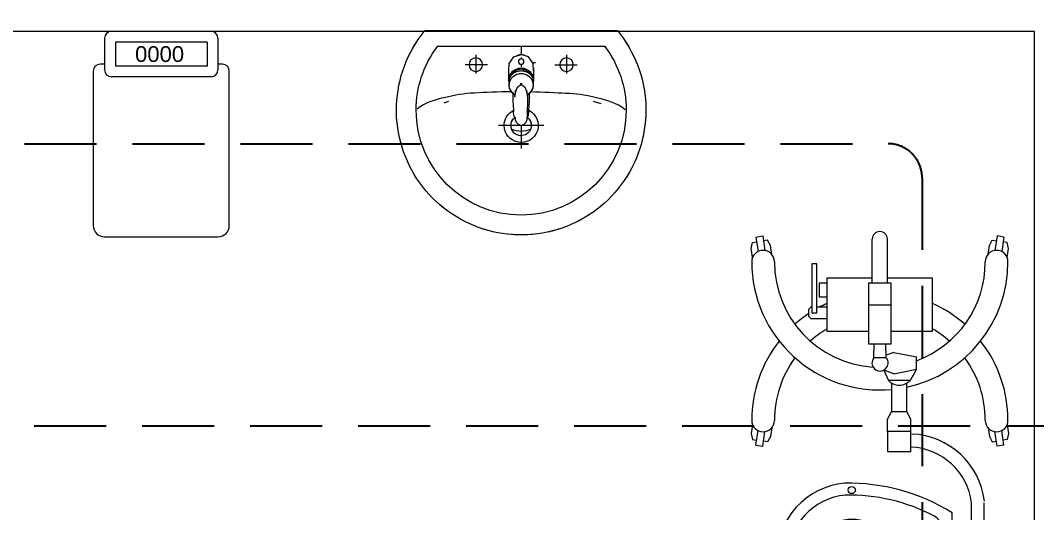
# Model space of a CAD drawing. Header units: inches. Extents: x -12418 to 57169, y -29325 to 19878.
# Drawn here: x 33714 to 35955, y -8127 to -7043 of the extents above; entities that cross this region are included whole.
import ezdxf
from ezdxf import colors
from ezdxf.entities.mleader import LeaderData, LeaderLine
from ezdxf.math import Vec2, Vec3

# ---------------------------------------------------------------- set-up
doc = ezdxf.new("R2010")
doc.units = ezdxf.units.IN
doc.header["$LTSCALE"] = 25
doc.header["$MEASUREMENT"] = 0
doc.linetypes.add('DASHDOT', pattern=[25.4, 12.7, -6.35, 0, -6.35])
doc.linetypes.add('HIDDEN', pattern=[9.525, 6.35, -3.175])
doc.layers.get('0').update_dxf_attribs({"color": 8})
for name, color, linetype, lineweight in [('00-Ground Floor$0$LOADING', 253, 'Continuous', 5), ('00-Ground Floor$0$P-SANR-FIXT', 6, 'Continuous', 18), ('00-Ground Floor$0$P-SANR-FIXT-1', 6, 'Continuous', 13), ('00-Ground Floor$0$Walls', 251, 'Continuous', 5), ('E-LITE-CIRC @ 100', 6, 'Continuous', 25), ('E-LITE-CLNG-CNDT', 6, 'DASHDOT', 35), ('E-POWR-FLOR-CNDT', 6, 'HIDDEN', 25)]:
    doc.layers.add(name, color=color, linetype=linetype, lineweight=lineweight)
doc.styles.add('00-Ground Floor$0$Standard', font='arial.ttf')
doc.styles.add('DC_Simplex', font='SIMPLEX.shx', dxfattribs={"width": 0.7})

# ---------------------------------------------------------------- blocks, each defined once
blk = doc.blocks.new('00-Ground Floor$0$FP_138-161_A_00_GFL_-0_080_Einreichung_Grundrisse_100')
at = {"layer": '00-Ground Floor$0$P-SANR-FIXT'}
blk.add_line((-0.0044, -0.0019), (-0.0045, -0.0021), dxfattribs=at)
at = {"layer": '00-Ground Floor$0$P-SANR-FIXT', "flags": 128}
blk.add_lwpolyline([(-0.0057, -0.0037), (-0.0058, -0.0039), (-0.006, -0.004)], dxfattribs=at)
blk = doc.blocks.new('00-Ground Floor$0$FP_139-161_A_00_GFL_-0_080_Einreichung_Grundrisse_100')
at = {"layer": '00-Ground Floor$0$P-SANR-FIXT'}
blk.add_line((0.0045, -0.0022), (0.0044, -0.002), dxfattribs=at)
at = {"layer": '00-Ground Floor$0$P-SANR-FIXT', "flags": 128}
blk.add_lwpolyline([(0.006, -0.004), (0.0059, -0.0039), (0.0057, -0.0038)], dxfattribs=at)
blk = doc.blocks.new('00-Ground Floor$0$IS_Ceraplus_B8204_BIM_BG _1_ - B8204AA - CERAPLUS single lever basin mixer with pop-up waste-V137-161_A_00_GFL_-0_080_Einreichung_Grundrisse_100')
at = {"layer": '00-Ground Floor$0$P-SANR-FIXT-1'}
h = blk.add_hatch(dxfattribs=at)
h.set_pattern_fill('FP_26', color=256, style=0, pattern_type=2)
h.set_pattern_definition([(225, (0.009, 0), (0.010607, -0.010607), []), (315, (0.009, 0), (0.010607, 0.010607), [])])
h.paths.add_polyline_path([(0.0056, -0.002), (0.0058, -0.0024), (0.0058, -0.0021)])
h.paths.add_polyline_path([(0.007, -0.0039), (0.0088, -0.0045), (0.0084, -0.0043)])
at = {"layer": '00-Ground Floor$0$LOADING'}
for p, q in [((-0.028, 0), (-0.028, -0.0281)), ((0.028, -0.0281), (0.028, 0)), ((-0.0274, -0.0337), (-0.0271, -0.0392)), ((-0.0262, -0.0282), (-0.0263, -0.0287)), ((0.0263, -0.0287), (0.0262, -0.0282)), ((0.0262, -0.0293), (0.0263, -0.0287)), ((0.0271, -0.0392), (0.0274, -0.0337)), ((-0.0137, -0.0512), (-0.0129, -0.0517)), ((0.0124, -0.052), (0.0133, -0.0515)), ((0.014, -0.0647), (0.0133, -0.1077)), ((0.0185, -0.0618), (0.019, -0.0539)), ((0.019, -0.0539), (0.0188, -0.0561))]:
    blk.add_line(p, q, dxfattribs=at)
at = {"layer": '00-Ground Floor$0$LOADING', "flags": 128}
for points in [[(-0.0272, -0.0069), (-0.0266, 0.009), (-0.0165, 0.0236), (0, 0.0291)], [(0.0272, -0.0069), (0.0266, 0.009), (0.0165, 0.0236), (0, 0.0291)], [(-0.0176, -0.0568), (-0.0224, -0.0513), (-0.0254, -0.0448), (-0.0264, -0.0376), (-0.0253, -0.0305), (-0.0222, -0.024), (-0.0172, -0.0186), (-0.0109, -0.0147), (-0.0037, -0.0127), (0.0037, -0.0127), (0.0109, -0.0147), (0.0172, -0.0186), (0.0222, -0.024), (0.0253, -0.0305), (0.0264, -0.0376), (0.0254, -0.0448), (0.0224, -0.0513), (0.0176, -0.0568)], [(-0.0271, -0.0393), (-0.027, -0.0403), (-0.0269, -0.0414), (-0.0267, -0.0424), (-0.0265, -0.0434), (-0.0262, -0.0444), (-0.0259, -0.0454), (-0.0255, -0.0464), (-0.0252, -0.0474), (-0.0247, -0.0484), (-0.0243, -0.0493), (-0.0238, -0.0502), (-0.0232, -0.0511), (-0.0226, -0.052), (-0.022, -0.0529), (-0.0214, -0.0537), (-0.0207, -0.0545), (-0.0199, -0.0553), (-0.0192, -0.0561), (-0.0184, -0.0568), (-0.0176, -0.0575), (-0.0173, -0.0577)], [(0.0173, -0.0577), (0.0181, -0.057), (0.0189, -0.0563), (0.0197, -0.0556), (0.0204, -0.0548), (0.0211, -0.054), (0.0218, -0.0532), (0.0224, -0.0523), (0.023, -0.0514), (0.0236, -0.0505), (0.0241, -0.0496), (0.0246, -0.0487), (0.025, -0.0477), (0.0254, -0.0467), (0.0258, -0.0458), (0.0261, -0.0448), (0.0264, -0.0437), (0.0266, -0.0427), (0.0268, -0.0417), (0.027, -0.0407), (0.0271, -0.0396), (0.0271, -0.0393)], [(-0.019, -0.0539), (-0.0185, -0.0615), (-0.0185, -0.0618)], [(-0.0162, -0.0579), (-0.0156, -0.058), (-0.0151, -0.0581), (-0.0146, -0.0583), (-0.0142, -0.0586), (-0.0139, -0.0588), (-0.0138, -0.0591)], [(-0.0138, -0.0591), (-0.0139, -0.0612), (-0.014, -0.0633)], [(0.0138, -0.0591), (0.0139, -0.0588), (0.0142, -0.0586), (0.0146, -0.0583), (0.0151, -0.0581), (0.0156, -0.058), (0.0162, -0.0579)], [(0.014, -0.0633), (0.0139, -0.0612), (0.0138, -0.0591)], [(0.0171, -0.0578), (0.0174, -0.0575), (0.0176, -0.0568)], [(0.0184, -0.0651), (0.0184, -0.0652), (0.0184, -0.0652), (0.0184, -0.0652), (0.0184, -0.0654), (0.0184, -0.0655)], [(-0.0181, -0.0728), (-0.0177, -0.083), (-0.0172, -0.0938)], [(0.0172, -0.0938), (0.0177, -0.083), (0.0181, -0.0728)], [(-0.0129, -0.1142), (-0.0124, -0.1161), (-0.0118, -0.1179), (-0.0109, -0.1197), (-0.0098, -0.1214), (-0.0084, -0.123), (-0.0067, -0.1244), (-0.0047, -0.1255), (-0.0025, -0.1263), (0, -0.1266)], [(0, -0.1266), (0.0025, -0.1263), (0.0047, -0.1255), (0.0067, -0.1244), (0.0084, -0.123), (0.0098, -0.1214), (0.0109, -0.1197), (0.0118, -0.1179), (0.0124, -0.1161), (0.0129, -0.1142)]]:
    blk.add_lwpolyline(points, dxfattribs=at)
at = {"layer": '00-Ground Floor$0$LOADING'}
for centre, radius, start, end in [((0, 0.0135), 0.00603, 0, 180), ((0, 0.0135), 0.00603, 180, 0), ((-0.009, 0), 0.005, 300, 315), ((0.009, 0), 0.005, 225, 240)]:
    blk.add_arc(centre, radius, start, end, dxfattribs=at)
for centre, major_axis, start_param, end_param in [((0, -0.0281), (-0.028, 0), 4.712389, 6.47291), ((0, -0.0287), (0.0267, 0), 1.570796, 3.036556), ((0, -0.0287), (0.0263, 0), 2.625648, 2.791756), ((0, -0.0287), (-0.0263, 0), 4.712389, 5.759587), ((0, -0.0281), (0.028, 0), 6.093357, 7.853982), ((0, -0.0287), (0.0267, 0), 0.105099, 1.570796), ((0, -0.0287), (0.0262, 0), 0.523599, 1.570796), ((0, -0.0287), (0.0262, 0), 0.349919, 0.515945), ((0, -0.0321), (0.0275, 0), 3.141823, 3.202701), ((0, -0.0321), (0.0275, 0), 3.239313, 3.439417), ((0, -0.0281), (0.028, 0), 3.371221, 3.483334), ((0, -0.0287), (0.0267, 0), 6.059374, 6.108652), ((0, -0.0321), (0.0275, 0), 5.985527, 6.185455), ((0, -0.0281), (0.028, 0), 5.94107, 6.05344), ((0, -0.0321), (0.0275, 0), 6.222066, 6.282955), ((0, -0.0312), (0.0248, 0), 4.111947, 4.191073), ((0, -0.0281), (0.028, 0), 4.202431, 4.259552), ((0, -0.0287), (0.0263, 0), 4.169225, 4.2325), ((0, -0.0281), (0.028, 0), 5.172057, 5.222265)]:
    blk.add_ellipse(centre, major_axis=major_axis, ratio=0.961262, start_param=start_param, end_param=end_param, dxfattribs=at)
for points, knots in [([(-0.0215, -0.0162), (-0.0216, -0.0163), (-0.0219, -0.0167), (-0.0227, -0.0177), (-0.0238, -0.0192), (-0.0249, -0.0211), (-0.0258, -0.0231), (-0.0266, -0.0253), (-0.0273, -0.0282), (-0.0275, -0.0305), (-0.0275, -0.0321)], [0.7859035, 0.7859035, 0.7859035, 0.7859035, 0.7916667, 0.8055556, 0.8333333, 0.8611111, 0.8888889, 0.9166667, 0.9444444, 1, 1, 1, 1]), ([(0.021, -0.0157), (0.0208, -0.0154), (0.0203, -0.0149), (0.0192, -0.0139), (0.0177, -0.0127), (0.0161, -0.0117), (0.0148, -0.0109), (0.0138, -0.0104), (0.0127, -0.0099), (0.0113, -0.0093), (0.0087, -0.0084), (0.0048, -0.0075), (0, -0.0071), (-0.0048, -0.0075), (-0.0087, -0.0084), (-0.0113, -0.0093), (-0.0127, -0.0099), (-0.0138, -0.0104), (-0.0148, -0.0109), (-0.0161, -0.0117), (-0.0177, -0.0127), (-0.0191, -0.0139), (-0.0202, -0.0149), (-0.0208, -0.0154), (-0.021, -0.0157)], [0.2222222, 0.2222222, 0.2222222, 0.2222222, 0.2361111, 0.25, 0.2777778, 0.3055556, 0.3194444, 0.3333333, 0.3472222, 0.3611111, 0.3888889, 0.4444444, 0.5, 0.5555556, 0.6111111, 0.6388889, 0.6527778, 0.6666667, 0.6805556, 0.6944444, 0.7222222, 0.75, 0.7638889, 0.7777778, 0.7777778, 0.7777778, 0.7777778]), ([(0.0275, -0.0321), (0.0275, -0.0305), (0.0273, -0.0282), (0.0266, -0.0253), (0.0258, -0.0231), (0.0249, -0.0211), (0.0238, -0.0192), (0.0227, -0.0177), (0.0219, -0.0167), (0.0216, -0.0163), (0.0215, -0.0162)], [0, 0, 0, 0, 0.0555556, 0.0833333, 0.1111111, 0.1388889, 0.1666667, 0.1944444, 0.2083333, 0.2142181, 0.2142181, 0.2142181, 0.2142181]), ([(0, -0.0378), (-0.0005, -0.038), (-0.0012, -0.0384), (-0.0021, -0.0389), (-0.0028, -0.0393), (-0.0035, -0.0397), (-0.0042, -0.04), (-0.0049, -0.0405), (-0.0055, -0.0409), (-0.0061, -0.0414), (-0.0067, -0.0419), (-0.0072, -0.0424), (-0.0078, -0.0429), (-0.0083, -0.0435), (-0.0088, -0.0441), (-0.0092, -0.0446), (-0.0096, -0.0452), (-0.01, -0.0459), (-0.0103, -0.0466), (-0.0105, -0.0472), (-0.0107, -0.0477), (-0.0108, -0.0481), (-0.0109, -0.0484), (-0.0111, -0.0489), (-0.0114, -0.0497), (-0.0118, -0.0509), (-0.0122, -0.0521), (-0.0124, -0.053), (-0.0126, -0.0537), (-0.0128, -0.0544), (-0.0129, -0.0552), (-0.0131, -0.0559), (-0.0132, -0.0566), (-0.0134, -0.0572), (-0.0136, -0.0581), (-0.0137, -0.0587), (-0.0138, -0.0591)], [0, 0, 0, 0, 0.055556, 0.083333, 0.111111, 0.138889, 0.166667, 0.194444, 0.222222, 0.25, 0.277778, 0.305556, 0.333333, 0.361111, 0.388889, 0.416667, 0.444444, 0.472222, 0.5, 0.527778, 0.541667, 0.555556, 0.569444, 0.583333, 0.611111, 0.666667, 0.722222, 0.75, 0.777778, 0.805556, 0.833333, 0.861111, 0.888889, 0.916667, 0.944444, 1, 1, 1, 1]), ([(0, -0.0357), (-0.0006, -0.0357), (-0.0013, -0.0357), (-0.002, -0.0357), (-0.0022, -0.0357)], [0, 0, 0, 0, 0.1, 0.1298359, 0.1298359, 0.1298359, 0.1298359]), ([(0.0022, -0.0357), (0.002, -0.0357), (0.0013, -0.0357), (0.0006, -0.0357), (0, -0.0357)], [0.8701578, 0.8701578, 0.8701578, 0.8701578, 0.9, 1, 1, 1, 1]), ([(0.0138, -0.0591), (0.0137, -0.0587), (0.0136, -0.0581), (0.0134, -0.0572), (0.0132, -0.0566), (0.0131, -0.0559), (0.0129, -0.0552), (0.0128, -0.0544), (0.0126, -0.0537), (0.0124, -0.053), (0.0122, -0.0521), (0.0118, -0.0509), (0.0114, -0.0497), (0.0111, -0.0489), (0.0109, -0.0484), (0.0108, -0.0481), (0.0107, -0.0477), (0.0105, -0.0472), (0.0103, -0.0466), (0.01, -0.0459), (0.0096, -0.0452), (0.0092, -0.0446), (0.0088, -0.0441), (0.0083, -0.0435), (0.0078, -0.0429), (0.0072, -0.0424), (0.0067, -0.0419), (0.0061, -0.0414), (0.0055, -0.0409), (0.0049, -0.0405), (0.0042, -0.04), (0.0035, -0.0397), (0.0028, -0.0393), (0.0021, -0.0389), (0.0012, -0.0384), (0.0005, -0.038), (0, -0.0378)], [0, 0, 0, 0, 0.055556, 0.083333, 0.111111, 0.138889, 0.166667, 0.194444, 0.222222, 0.25, 0.277778, 0.333333, 0.388889, 0.416667, 0.430556, 0.444444, 0.458333, 0.472222, 0.5, 0.527778, 0.555556, 0.583333, 0.611111, 0.638889, 0.666667, 0.694444, 0.722222, 0.75, 0.777778, 0.805556, 0.833333, 0.861111, 0.888889, 0.916667, 0.944444, 1, 1, 1, 1]), ([(-0.0188, -0.0538), (-0.0188, -0.0547), (-0.0186, -0.0582), (-0.0185, -0.0619), (-0.0184, -0.0646)], [0.6724021, 0.6724021, 0.6724021, 0.6724021, 0.75, 1, 1, 1, 1]), ([(-0.0162, -0.0579), (-0.0162, -0.0578), (-0.0163, -0.0578), (-0.0165, -0.0577), (-0.0166, -0.0575), (-0.0167, -0.0574), (-0.0169, -0.0573), (-0.017, -0.0572), (-0.0172, -0.0571), (-0.0173, -0.057), (-0.0175, -0.0569), (-0.0176, -0.0568)], [0, 0, 0, 0, 0.1, 0.2, 0.3, 0.4, 0.5, 0.6, 0.7, 0.8, 1, 1, 1, 1]), ([(-0.0148, -0.0587), (-0.015, -0.0586), (-0.0159, -0.0583), (-0.0167, -0.058), (-0.0172, -0.0578)], [0.8, 0.8, 0.8, 0.8, 0.85, 1, 1, 1, 1]), ([(0.0141, -0.0613), (0.0141, -0.0611), (0.0143, -0.0608), (0.0145, -0.0604), (0.0148, -0.06), (0.0151, -0.0596), (0.0153, -0.0594), (0.0155, -0.0592), (0.0156, -0.059), (0.0158, -0.0588), (0.016, -0.0587), (0.0163, -0.0585), (0.0165, -0.0583), (0.0166, -0.0582)], [0.3333333, 0.3333333, 0.3333333, 0.3333333, 0.4166667, 0.5, 0.5833333, 0.6666667, 0.7083333, 0.75, 0.7916667, 0.8333333, 0.875, 0.9166667, 1, 1, 1, 1]), ([(0.0176, -0.0568), (0.0175, -0.0569), (0.0173, -0.057), (0.0172, -0.0571), (0.017, -0.0572), (0.0169, -0.0573), (0.0167, -0.0574), (0.0166, -0.0575), (0.0165, -0.0577), (0.0163, -0.0578), (0.0162, -0.0578), (0.0162, -0.0579)], [0, 0, 0, 0, 0.2, 0.3, 0.4, 0.5, 0.6, 0.7, 0.8, 0.9, 1, 1, 1, 1]), ([(0.0184, -0.0646), (0.0185, -0.0619), (0.0186, -0.0582), (0.0188, -0.0547), (0.0188, -0.0538)], [0, 0, 0, 0, 0.25, 0.3275586, 0.3275586, 0.3275586, 0.3275586]), ([(-0.0131, -0.1116), (-0.0132, -0.1115), (-0.0135, -0.1109), (-0.0141, -0.1099), (-0.0147, -0.1086), (-0.0153, -0.1072), (-0.0159, -0.1053), (-0.0167, -0.1021), (-0.0171, -0.0992), (-0.0171, -0.0973)], [0.4856715, 0.4856715, 0.4856715, 0.4856715, 0.5, 0.55, 0.6, 0.65, 0.7, 0.8, 1, 1, 1, 1]), ([(-0.0132, -0.1091), (-0.0132, -0.1096), (-0.0132, -0.1103), (-0.0132, -0.1111), (-0.0132, -0.1115), (-0.0132, -0.1118), (-0.0131, -0.1122), (-0.0131, -0.1125), (-0.0131, -0.1128), (-0.0131, -0.1131), (-0.013, -0.1134), (-0.013, -0.1138), (-0.0129, -0.1141), (-0.0129, -0.1142)], [0.2, 0.2, 0.2, 0.2, 0.4, 0.5, 0.55, 0.6, 0.65, 0.7, 0.75, 0.8, 0.85, 0.9, 1, 1, 1, 1]), ([(0.0129, -0.1142), (0.0129, -0.1141), (0.013, -0.1138), (0.013, -0.1134), (0.0131, -0.1131), (0.0131, -0.1128), (0.0131, -0.1125), (0.0131, -0.1122), (0.0132, -0.1118), (0.0132, -0.1115), (0.0132, -0.1111), (0.0132, -0.1103), (0.0132, -0.1096), (0.0132, -0.1091)], [0, 0, 0, 0, 0.1, 0.15, 0.2, 0.25, 0.3, 0.35, 0.4, 0.45, 0.5, 0.6, 0.8, 0.8, 0.8, 0.8]), ([(0.0131, -0.1116), (0.0133, -0.1113), (0.0137, -0.1106), (0.0142, -0.1096), (0.0147, -0.1084), (0.0153, -0.1072), (0.0159, -0.1053), (0.0167, -0.1021), (0.0171, -0.0992), (0.0171, -0.0973)], [-0.5143371, -0.5143371, -0.5143371, -0.5143371, -0.475, -0.4375, -0.4, -0.35, -0.3, -0.2, 0, 0, 0, 0])]:
    blk.add_open_spline(points, degree=3, knots=knots, dxfattribs=at)
for points in [[(-0.0184, -0.0646), (-0.0183, -0.0659), (-0.0182, -0.0684), (-0.0181, -0.0709), (-0.0181, -0.0721)], [(-0.0172, -0.0578), (-0.0171, -0.0578), (-0.0169, -0.058), (-0.0167, -0.0581), (-0.0166, -0.0582)], [(-0.0162, -0.0579), (-0.0162, -0.0579), (-0.0164, -0.0581), (-0.0165, -0.0582), (-0.0166, -0.0583), (-0.0166, -0.0582), (-0.0166, -0.0582)], [(-0.0166, -0.0582), (-0.0163, -0.0585), (-0.0156, -0.059), (-0.0148, -0.0599), (-0.0142, -0.0609), (-0.0139, -0.0617), (-0.0138, -0.0621)], [(-0.014, -0.0633), (-0.014, -0.0633), (-0.014, -0.0633), (-0.014, -0.0633)], [(-0.014, -0.0646), (-0.014, -0.0644), (-0.014, -0.064), (-0.014, -0.0635), (-0.014, -0.0633)], [(0.014, -0.0633), (0.014, -0.0633), (0.014, -0.0633), (0.014, -0.0633)], [(0.014, -0.0633), (0.014, -0.0635), (0.014, -0.064), (0.014, -0.0644), (0.014, -0.0647)], [(0.0172, -0.0578), (0.0168, -0.0579), (0.0158, -0.0583), (0.0147, -0.0587), (0.0141, -0.059)], [(0.0166, -0.0582), (0.0166, -0.0582), (0.0166, -0.0583), (0.0165, -0.0582), (0.0164, -0.0581), (0.0162, -0.0579), (0.0162, -0.0579)], [(0.0166, -0.0582), (0.0167, -0.0582), (0.0168, -0.0581), (0.0169, -0.058), (0.0169, -0.058)], [(0.0169, -0.058), (0.017, -0.0579), (0.0171, -0.0579), (0.0171, -0.0578)], [(0.0181, -0.0721), (0.0181, -0.0709), (0.0182, -0.0684), (0.0183, -0.0659), (0.0184, -0.0646)], [(-0.0172, -0.0938), (-0.0172, -0.0944), (-0.0172, -0.0956), (-0.0171, -0.0967), (-0.0171, -0.0973)], [(0.0171, -0.0973), (0.0171, -0.0967), (0.0172, -0.0956), (0.0172, -0.0944), (0.0172, -0.0938)]]:
    blk.add_open_spline(points, degree=3, dxfattribs=at)
for name in ['00-Ground Floor$0$FP_138-161_A_00_GFL_-0_080_Einreichung_Grundrisse_100', '00-Ground Floor$0$FP_139-161_A_00_GFL_-0_080_Einreichung_Grundrisse_100']:
    blk.add_blockref(name, (0, 0), dxfattribs=at)
blk = doc.blocks.new('00-Ground Floor$0$_100_WB_KER_REN_55x45x18 - _100_WB_KER_REN_55x45x18-V63-161_A_00_GFL_-0_080_Einreichung_Grundrisse_100')
at = {"layer": '00-Ground Floor$0$LOADING'}
for p, q in [((-0.2075, 0.225), (-0.2075, 0.2227)), ((0.2074, 0.225), (-0.2074, 0.225)), ((0.2075, 0.2227), (0.2075, 0.225)), ((-0.1855, 0.1899), (0.1855, 0.1899)), ((0, 0.1899), (0, 0.1724)), ((-0.1, 0.172), (-0.1, 0.1303)), ((0, 0.1656), (0, 0.1628)), ((0.1, 0.172), (0.1, 0.1303)), ((-0.0744, 0.15), (-0.1234, 0.15)), ((-0.0259, 0.155), (-0.0315, 0.155)), ((0, 0.1509), (0, 0.1454)), ((0, 0.1422), (0, 0.1399)), ((0.026, 0.155), (0.0248, 0.155)), ((0.0744, 0.15), (0.1234, 0.15)), ((-0.1763, 0.0637), (-0.1598, 0.0692)), ((0.1605, 0.0691), (0.1707, 0.0656)), ((-0.05, 0.0161), (0.05, 0.0161)), ((0, 0.0168), (0, -0.0348))]:
    blk.add_line(p, q, dxfattribs=at)
at = {"layer": '00-Ground Floor$0$LOADING', "flags": 128}
for points in [[(-0.2121, 0.225), (-0.219, 0.2164), (-0.2254, 0.2075), (-0.2316, 0.1983), (-0.2373, 0.189), (-0.2427, 0.1794), (-0.2476, 0.1696), (-0.2522, 0.1596), (-0.2564, 0.1494), (-0.2602, 0.1391), (-0.2635, 0.1286), (-0.2665, 0.118), (-0.269, 0.1073), (-0.271, 0.0965), (-0.2727, 0.0856), (-0.2739, 0.0747), (-0.2747, 0.0637), (-0.275, 0.0527), (-0.275, 0.05)], [(0.275, 0.05), (0.2748, 0.061), (0.2741, 0.072), (0.273, 0.0829), (0.2715, 0.0938), (0.2695, 0.1046), (0.2671, 0.1154), (0.2643, 0.126), (0.261, 0.1365), (0.2574, 0.1469), (0.2533, 0.1571), (0.2488, 0.1671), (0.2439, 0.177), (0.2387, 0.1866), (0.233, 0.1961), (0.227, 0.2053), (0.2206, 0.2142), (0.2138, 0.2229), (0.2121, 0.225)], [(-0.275, 0.05), (-0.2748, 0.039), (-0.2741, 0.028), (-0.273, 0.0171), (-0.2715, 0.0062), (-0.2695, -0.0046), (-0.2671, -0.0154), (-0.2643, -0.026), (-0.261, -0.0365), (-0.2574, -0.0469), (-0.2533, -0.0571), (-0.2488, -0.0671), (-0.2439, -0.077), (-0.2387, -0.0866), (-0.233, -0.0961), (-0.227, -0.1053), (-0.2206, -0.1142), (-0.2138, -0.1229), (-0.2067, -0.1313), (-0.1993, -0.1395), (-0.1916, -0.1473), (-0.1836, -0.1548), (-0.1752, -0.162), (-0.1666, -0.1688), (-0.1577, -0.1753), (-0.1486, -0.1814), (-0.1392, -0.1872), (-0.1296, -0.1925), (-0.1198, -0.1975), (-0.1098, -0.2021), (-0.0996, -0.2063), (-0.0893, -0.2101), (-0.0788, -0.2135), (-0.0682, -0.2164), (-0.0575, -0.2189), (-0.0467, -0.221), (-0.0359, -0.2227), (-0.0249, -0.2239), (-0.014, -0.2246), (-0.003, -0.225), (0.008, -0.2249), (0.019, -0.2243), (0.03, -0.2234), (0.0409, -0.2219), (0.0517, -0.2201), (0.0625, -0.2178), (0.0731, -0.2151), (0.0837, -0.212), (0.0941, -0.2084), (0.1043, -0.2044), (0.1144, -0.2001), (0.1243, -0.1953), (0.1341, -0.1901), (0.1436, -0.1846), (0.1528, -0.1786), (0.1618, -0.1723), (0.1706, -0.1657), (0.1791, -0.1587), (0.1873, -0.1514), (0.1952, -0.1437), (0.2028, -0.1358), (0.21, -0.1275), (0.217, -0.119), (0.2236, -0.1101), (0.2298, -0.1011), (0.2356, -0.0918), (0.2411, -0.0822), (0.2462, -0.0725), (0.2509, -0.0625), (0.2552, -0.0524), (0.2591, -0.0421), (0.2626, -0.0317), (0.2656, -0.0211), (0.2683, -0.0104), (0.2705, 0.0003), (0.2722, 0.0112), (0.2736, 0.0221), (0.2745, 0.0331), (0.2749, 0.0441), (0.275, 0.05)]]:
    blk.add_lwpolyline(points, dxfattribs=at)
at = {"layer": '00-Ground Floor$0$LOADING'}
for centre in [(-0.1, 0.15), (0.1, 0.15)]:
    blk.add_circle(centre, 0.015, dxfattribs=at)
for centre, radius, start, end in [((0, 0.05), 0.275, 140.4788, 141.2381), ((0, 0.05), 0.275, 38.7619, 39.5212), ((0, 0.05), 0.275, 145.9324, 150.3591), ((0, 0.05), 0.275, 29.6409, 34.0676), ((0, 0.05), 0.2315, 142.8209, 180), ((0, 0.05), 0.2315, 0, 37.1791), ((0, 0.155), 0.0175, 54.0899, 125.9101), ((0, 0.155), 0.0175, 68.869, 83.8798), ((0, 0.155), 0.0175, 251.9463, 258.2346), ((0, 0.05), 0.275, 180, 183.6225), ((0, 0.05), 0.2315, 180, 0), ((0, 0.0161), 0.0375, 117.1305, 0), ((0, 0.0161), 0.0375, 0, 61.4146), ((0, 0.0161), 0.0225, 129.5025, 0), ((0, 0.0161), 0.0225, 156.725, 162.0134), ((0, 0.0161), 0.0225, 138.0808, 143.3939), ((0, 0.0161), 0.0225, 0, 51.4286), ((0, 0.0161), 0.0225, 36.616, 41.9265), ((0, 0.0161), 0.0225, 17.9887, 23.276), ((0, 0.0161), 0.0225, 180, 193.3417), ((0, 0.0161), 0.0225, 197.0466, 201.508), ((0, 0.05), 0.047, 243.4433, 296.5567), ((0, 0.0161), 0.0225, 338.492, 342.9534), ((0, 0.0161), 0.0225, 346.6583, 0), ((0, 0.05), 0.275, 307.6689, 312), ((0, 0.05), 0.275, 240, 245.6589), ((0, 0.05), 0.275, 252, 257.5535), ((0, 0.05), 0.275, 264, 276), ((0, 0.05), 0.275, 282.9241, 288)]:
    blk.add_arc(centre, radius, start, end, dxfattribs=at)
for points, knots in [([(-0.2074, 0.225), (-0.2078, 0.225), (-0.2086, 0.225), (-0.2095, 0.225), (-0.2102, 0.225), (-0.2106, 0.225), (-0.2109, 0.225), (-0.2111, 0.225), (-0.2114, 0.225), (-0.2116, 0.225), (-0.2118, 0.225), (-0.2119, 0.225), (-0.2119, 0.225)], [-1, -1, -1, -1, -0.8333333, -0.6666667, -0.5833333, -0.5, -0.4583333, -0.4166667, -0.3333333, -0.2916667, -0.25, -0.1666667, -0.1666667, -0.1666667, -0.1666667]), ([(0.2119, 0.225), (0.2119, 0.225), (0.2118, 0.225), (0.2116, 0.225), (0.2114, 0.225), (0.2111, 0.225), (0.2109, 0.225), (0.2106, 0.225), (0.2102, 0.225), (0.2095, 0.225), (0.2086, 0.225), (0.2078, 0.225), (0.2074, 0.225)], [-0.8333333, -0.8333333, -0.8333333, -0.8333333, -0.75, -0.7083333, -0.6666667, -0.5833333, -0.5416667, -0.5, -0.4166667, -0.3333333, -0.1666667, 0, 0, 0, 0]), ([(-0.0037, 0.1721), (-0.0046, 0.1719), (-0.0064, 0.1714), (-0.0081, 0.1705), (-0.009, 0.17)], [0.5653198, 0.5653198, 0.5653198, 0.5653198, 0.6111111, 0.6666667, 0.6666667, 0.6666667, 0.6666667]), ([(0.009, 0.17), (0.0086, 0.1703), (0.0077, 0.1708), (0.0059, 0.1715), (0.0046, 0.1719), (0.0037, 0.1721)], [0.3333333, 0.3333333, 0.3333333, 0.3333333, 0.3611111, 0.3888889, 0.4346482, 0.4346482, 0.4346482, 0.4346482]), ([(-0.2294, 0.0509), (-0.2103, 0.066), (-0.1431, 0.0839), (-0.1084, 0.0863), (-0.0496, 0.0893), (-0.0206, 0.0899)], [0.0392191, 0.0392191, 0.0392191, 0.0392191, 0.1715289, 0.4228457, 0.6475389, 0.6475389, 0.6475389, 0.6475389]), ([(0.0209, 0.0903), (0.0512, 0.0901), (0.1113, 0.0879), (0.1514, 0.0828), (0.2115, 0.0665), (0.2292, 0.052)], [0.7533082, 0.7533082, 0.7533082, 0.7533082, 0.9865548, 1.235629, 1.3638988, 1.3638988, 1.3638988, 1.3638988]), ([(-0.0141, 0.0337), (-0.0162, 0.0319), (-0.0207, 0.0267), (-0.0225, 0.02), (-0.0225, 0.0161)], [0.7144203, 0.7144203, 0.7144203, 0.7144203, 0.8333333, 1, 1, 1, 1]), ([(0.0225, 0.0161), (0.0225, 0.0187), (0.0216, 0.0239), (0.0182, 0.0298), (0.0152, 0.0327), (0.0141, 0.0337)], [0, 0, 0, 0, 0.1111111, 0.2222222, 0.285568, 0.285568, 0.285568, 0.285568])]:
    blk.add_open_spline(points, degree=3, knots=knots, dxfattribs=at)
for points in [[(-0.2075, 0.2227), (-0.2075, 0.2231), (-0.2075, 0.2235), (-0.2075, 0.2239)], [(0.2075, 0.2239), (0.2075, 0.2235), (0.2075, 0.2231), (0.2075, 0.2227)], [(-0.1852, 0.1899), (-0.1853, 0.1899), (-0.1854, 0.1899), (-0.1855, 0.1899)], [(0.1855, 0.1899), (0.1854, 0.1899), (0.1853, 0.1899), (0.1852, 0.1899)], [(-0.0009, 0.1725), (-0.0013, 0.1725), (-0.0018, 0.1724), (-0.0022, 0.1724)], [(0.0022, 0.1724), (0.0018, 0.1724), (0.0013, 0.1725), (0.0009, 0.1725)], [(-0.0225, 0.0161), (-0.0225, 0.0147), (-0.0222, 0.012), (-0.0215, 0.0093), (-0.021, 0.008)], [(0.021, 0.008), (0.0215, 0.0093), (0.0222, 0.012), (0.0225, 0.0147), (0.0225, 0.0161)]]:
    blk.add_open_spline(points, degree=3, dxfattribs=at)
at = {"layer": '00-Ground Floor$0$LOADING', "xscale": -1, "rotation": 5.088887490341627e-12}
blk.add_blockref('00-Ground Floor$0$IS_Ceraplus_B8204_BIM_BG _1_ - B8204AA - CERAPLUS single lever basin mixer with pop-up waste-V137-161_A_00_GFL_-0_080_Einreichung_Grundrisse_100', (0, 0.1434), dxfattribs=at)
blk = doc.blocks.new('00-Ground Floor$0$HF13461A-P')
at = {"layer": '00-Ground Floor$0$LOADING'}
for p, q in [((0.2579, 0.4503), (0.0379, 0.4503)), ((0.0229, 0.4353), (0.0229, 0.3653)), ((0.2493, 0.4266), (0.0466, 0.4266)), ((0.0466, 0.4266), (0.0466, 0.3739)), ((0.2493, 0.4266), (0.2493, 0.3739)), ((0.2729, 0.4353), (0.2729, 0.3653)), ((-0.0021, 0.3628), (-0.0021, 0.0228)), ((0.0229, 0.3778), (0.0129, 0.3778)), ((0.2493, 0.3739), (0.0466, 0.3739)), ((0.2829, 0.3778), (0.2729, 0.3778)), ((0.2979, 0.0228), (0.2979, 0.3628)), ((0.2579, 0.3503), (0.0379, 0.3503)), ((0.0229, -0.0022), (0.2729, -0.0022))]:
    blk.add_line(p, q, dxfattribs=at)
for centre, radius, start, end in [((0.0379, 0.4353), 0.015, 90, 180), ((0.2579, 0.4353), 0.015, 0, 90), ((0.0129, 0.3628), 0.015, 90, 180), ((0.0379, 0.3653), 0.015, 180, 270), ((0.2579, 0.3653), 0.015, 270, 0), ((0.2829, 0.3628), 0.015, 0, 90), ((0.0229, 0.0228), 0.025, 180, 270), ((0.2729, 0.0228), 0.025, 270, 0)]:
    blk.add_arc(centre, radius, start, end, dxfattribs=at)
at = {"layer": '00-Ground Floor$0$LOADING', "style": '00-Ground Floor$0$Standard'}
blk.add_text('0000', height=0.03477, dxfattribs=at).set_placement((0.0901, 0.3829))
blk = doc.blocks.new('00-Ground Floor$0$mobile light')
at = {"layer": '00-Ground Floor$0$LOADING'}
for p, q in [((1885.1, -497.29), (1883.78, -497.56)), ((1887.04, -497.59), (1885.1, -497.29)), ((1923.94, -497.59), (1925.88, -497.29)), ((1925.88, -497.29), (1927.2, -497.56)), ((1882.58, -498.29), (1882.35, -499.8)), ((1882.58, -498.29), (1885.78, -498.78)), ((1883.78, -497.56), (1883.65, -498.45)), ((1928.41, -498.29), (1925.2, -498.78)), ((1927.2, -497.56), (1927.33, -498.45)), ((1928.41, -498.29), (1928.63, -499.8)), ((1882.35, -499.8), (1885.55, -500.28)), ((1883.28, -500.85), (1883.42, -499.96)), ((1884.47, -501.5), (1883.28, -500.85)), ((1886.4, -501.79), (1884.47, -501.5)), ((1924.58, -501.79), (1926.52, -501.5)), ((1928.63, -499.8), (1925.43, -500.28)), ((1926.52, -501.5), (1927.7, -500.85)), ((1927.7, -500.85), (1927.56, -499.96)), ((1947.59, -502.62), (1941.09, -502.62)), ((1948.76, -501.94), (1947.59, -502.62)), ((1947.59, -502.62), (1947.59, -505.45)), ((1948.15, -506.5), (1952.41, -502.55)), ((1953.47, -501.94), (1948.76, -501.94)), ((1958.23, -506.5), (1953.47, -501.94)), ((1947.59, -505.45), (1941.09, -505.45)), ((1947.59, -505.45), (1948.15, -506.5)), ((1946.6, -512.08), (1948.15, -506.5)), ((1958.23, -506.5), (1948.15, -506.5)), ((1959.78, -512.08), (1958.23, -506.5)), ((1963.08, -509.67), (1943.3, -509.67)), ((1959.78, -512.08), (1946.6, -512.08)), ((1908.01, -522.53), (1909, -517.55)), ((1911.69, -517.55), (1909, -517.55)), ((1912.69, -522.53), (1911.69, -517.55)), ((1911.69, -517.55), (1914.17, -518.99)), ((1914.17, -518.99), (1914.17, -523.77)), ((1921.08, -519.69), (1914.74, -519.69)), ((1922.73, -518.8), (1921.08, -519.69)), ((1921.08, -519.69), (1921.08, -523.01)), ((1921.08, -519.69), (1921.08, -523.01)), ((1925.38, -518.8), (1922.73, -518.8)), ((1892.68, -523.97), (1883.05, -523.97)), ((1892.68, -528.06), (1892.68, -523.24)), ((1892.68, -523.24), (1906.16, -523.24)), ((1897.5, -528.06), (1897.5, -523.24)), ((1906.16, -523.24), (1906.16, -528.06)), ((1909.15, -524.25), (1906.16, -524.32)), ((1908.01, -522.53), (1908.62, -524.28)), ((1909.15, -524.25), (1909.15, -526.94)), ((1912.69, -522.53), (1911.9, -524.78)), ((1911.9, -524.78), (1914.17, -523.77)), ((1921.08, -523.01), (1914.77, -523.01)), ((1922.73, -523.93), (1921.08, -523.04)), ((1925.38, -523.93), (1922.73, -523.93)), ((1892.68, -527.34), (1883.05, -527.34)), ((1906.16, -528.06), (1892.68, -528.06)), ((1909.15, -526.94), (1906.16, -526.87)), ((1882.35, -551.47), (1885.55, -550.99)), ((1884.47, -549.77), (1883.28, -550.42)), ((1883.28, -550.42), (1883.42, -551.31)), ((1886.4, -549.48), (1884.47, -549.77)), ((1924.58, -549.48), (1926.52, -549.77)), ((1928.63, -551.47), (1925.43, -550.99)), ((1926.52, -549.77), (1927.7, -550.42)), ((1927.7, -550.42), (1927.56, -551.31)), ((1882.58, -552.98), (1882.35, -551.47)), ((1882.58, -552.98), (1885.78, -552.5)), ((1883.78, -553.71), (1883.65, -552.82)), ((1928.41, -552.98), (1925.2, -552.5)), ((1927.2, -553.71), (1927.33, -552.82)), ((1928.41, -552.98), (1928.63, -551.47)), ((1885.1, -553.98), (1883.78, -553.71)), ((1887.04, -553.69), (1885.1, -553.98)), ((1923.94, -553.69), (1925.88, -553.98)), ((1925.88, -553.98), (1927.2, -553.71))]:
    blk.add_line(p, q, dxfattribs=at)
for points in [[(1903.33, -523.24), (1903.33, -514.02), (1891.61, -514.02), (1891.61, -523.97)], [(1954.27, -524.55), (1954.27, -528.82), (1952.05, -528.82), (1952.05, -524.5)], [(1891.61, -527.34), (1891.61, -537.34), (1903.33, -537.34), (1903.33, -528.06)], [(1892.74, -537.34), (1892.74, -539.04), (1895.76, -539.04), (1895.76, -537.34)], [(1898.05, -537.34), (1898.05, -539.5)], [(1898.05, -540.63), (1898.05, -540.87), (1898.53, -541.35), (1900.02, -541.35), (1900.5, -540.87), (1900.5, -537.34)]]:
    blk.add_lwpolyline(points, dxfattribs=at)
for points in [[(1929.78, -518.8), (1925.38, -518.8), (1925.38, -523.93), (1929.78, -523.93)], [(1899.3, -539.5), (1888.5, -539.5), (1888.5, -540.63), (1899.3, -540.63)]]:
    blk.add_lwpolyline(points, close=True, dxfattribs=at)
for centre, radius in [((1945.96, -511.25), 0.793), ((1960.42, -511.25), 0.793), ((1953.01, -531.79), 8.32), ((1953.01, -531.79), 7.35), ((1938.31, -531.85), 0.793), ((1968.07, -531.85), 0.793), ((1953.19, -546.77), 0.793)]:
    blk.add_circle(centre, radius, dxfattribs=at)
for centre, radius, start, end in [((1888.02, -499.89), 2.5, 90, 270), ((1888.02, -525.64), 28.25, 12.1463, 90), ((1922.96, -525.64), 28.25, 90, 128.2073), ((1922.96, -499.89), 2.5, 270, 90), ((1888.02, -525.64), 23.25, 20.3387, 90), ((1922.96, -525.64), 23.25, 90, 126.3743), ((1942.82, -519.31), 16.86, 97.1293, 177.6115), ((1942.82, -519.31), 13.97, 97.1293, 177.6115), ((1922.96, -525.64), 28.25, 138.4974, 155.7305), ((1922.96, -525.64), 23.25, 138.7224, 150.0382), ((1980.13, -532.49), 43.32, 148.2167, 181.2501), ((1926.25, -532.49), 43.32, 358.7499, 31.7833), ((1946.6, -514.96), 2.89, 90, 152.4092), ((1959.78, -514.96), 2.89, 27.5908, 90), ((1980.13, -532.49), 40.72, 152.4092, 181.2501), ((1926.25, -532.49), 40.72, 358.7499, 27.5908), ((1911.94, -521.38), 3.27, 313.0112, 46.9888), ((1883.05, -525.65), 1.68, 90, 270), ((1888.02, -525.64), 28.25, 270, 5.3386), ((1910.32, -525.6), 1.78, 229.0673, 130.9327), ((1888.02, -525.64), 23.25, 270, 356.3184), ((1953.19, -531.93), 13.84, 185.2361, 354.7639), ((1953.19, -531.93), 16.44, 185.2361, 354.7639), ((1922.96, -525.64), 28.25, 204.483, 208.105), ((1922.96, -525.64), 23.25, 210.2349, 221.2776), ((1922.96, -525.64), 28.25, 213.7985, 221.5026), ((1922.96, -525.64), 23.25, 233.6257, 270), ((1888.02, -551.39), 2.5, 90, 270), ((1922.96, -525.64), 28.25, 231.7927, 270), ((1922.96, -551.39), 2.5, 270, 90)]:
    blk.add_arc(centre, radius, start, end, dxfattribs=at)
blk = doc.blocks.new('00-Ground Floor')
at = {"layer": '00-Ground Floor$0$Walls'}
for p, q in [((35949.5, -7067.4, 0), (31449.5, -7067.4, 0)), ((35949.5, -10217.4, 0), (35949.5, -7067.4, 0))]:
    blk.add_line(p, q, dxfattribs=at)
at = {"layer": '00-Ground Floor$0$LOADING', "lineweight": 0, "xscale": 1000, "yscale": 1000, "zscale": 1000}
blk.add_blockref('00-Ground Floor$0$HF13461A-P', (33876.7, -7517.7, 0), dxfattribs=at)
at = {"layer": '00-Ground Floor$0$LOADING', "xscale": -1000, "yscale": 1000, "zscale": 1000}
blk.add_blockref('00-Ground Floor$0$_100_WB_KER_REN_55x45x18 - _100_WB_KER_REN_55x45x18-V63-161_A_00_GFL_-0_080_Einreichung_Grundrisse_100', (34818, -7290.8, 0), dxfattribs=at)
at = {"layer": '00-Ground Floor$0$LOADING', "xscale": 10, "yscale": 10, "zscale": 10, "rotation": 270}
blk.add_blockref('00-Ground Floor$0$mobile light', (40865.2, 11305.4, 0), dxfattribs=at)
blk = doc.blocks.new('ARR0W')
at = {"color": 45}
blk.add_ellipse((0, 0), major_axis=(0.4, 0), ratio=0.4, dxfattribs=at)
at = {"color": 45, "ltscale": 0.5}
blk.add_solid([(-1.4, 0.167), (-0.4, 0), (-1.4, -0.167)], dxfattribs=at)

msp = doc.modelspace()

# ---------------------------------------------------------------- linework, layer by layer
at = {"layer": 'E-POWR-FLOR-CNDT'}
msp.add_lwpolyline([(19999.5, -3700.8), (21226.3, -2280.3, -0.148488), (21268, -2267.6), (29784.4, -2267.6, -0.414214), (29859.4, -2342.6), (29859.4, -7861.3, 0.414214), (29934.4, -7936.3), (36047.9, -7936.3, -0.414214), (36122.9, -8011.3), (36122.9, -9137.3)], format="xyb", dxfattribs=at)
at = {"layer": 'E-POWR-FLOR-CNDT', "elevation": 0}
msp.add_lwpolyline([(32884.7, -7191.2), (33008.4, -7314.9), (35627, -7314.9, -0.414214), (35702, -7389.9), (35702, -8930.7), (35825.8, -9054.5)], format="xyb", dxfattribs=at)

# ---------------------------------------------------------------- block references
at = {"layer": 'E-LITE-CLNG-CNDT'}
msp.add_blockref('00-Ground Floor', (0, 0), dxfattribs=at)

# ---------------------------------------------------------------- leaders
at = {"layer": 'E-LITE-CIRC @ 100'}
ml = msp.add_multileader_mtext('Standard', dxfattribs=at)
ml.set_content('{\\Fdc_el_romans|c0;\\W0.8;TO\\Fromans|c0; \\Fsimplex|c0;PP-G\\Fdc_el_romans|c0;F\\Fsimplex|c0;/M30}', color=256, style='DC_Simplex')
ml.set_leader_properties()
ml.set_arrow_properties(name='ARR0W')
ml.build(insert=Vec2(0, 0))
ml.multileader.update_dxf_attribs({"dogleg_length": 200, "arrow_head_size": 140, "scale": 100})
ctx = ml.context
ctx.base_point, ctx.scale, ctx.char_height, ctx.arrow_head_size, ctx.landing_gap_size, ctx.plane_origin, ctx.plane_x_axis, ctx.plane_y_axis = Vec3(33426.6, -5829, 0), 100, 200, 140, 140, Vec3(46637.3, -11840.4, 0), Vec3(1, 0.000001, 0), Vec3(-0.000001, 1, 0)
ctx.text_align_type = 2
notes = []
notes.append((ctx, [(1, (1, 1, 0), (35705, -5829, 0), (-1, -0.000001, 0), 108.8, [(0, [(36482.1, -7088.8, 0)], 0, [])])]))
ctx.mtext.insert, ctx.mtext.text_direction, ctx.mtext.rotation, ctx.mtext.alignment, ctx.mtext.flow_direction = Vec3(35456.2, -5695.7, 0), Vec3(1, 0.000001, 0), 0.000001, 3, 5
for ctx, leaders in notes:
    for number, flags, end, landing, length, lines in leaders:
        leader = LeaderData()
        leader.index, (leader.has_last_leader_line, leader.has_dogleg_vector, leader.attachment_direction) = number, flags
        leader.last_leader_point, leader.dogleg_vector, leader.dogleg_length = Vec3(end), Vec3(landing), length
        for number, points, colour, breaks in lines:
            line = LeaderLine()
            line.index, line.vertices, line.color, line.breaks = number, Vec3.list(points), colors.encode_raw_color(colour), breaks
            leader.lines.append(line)
        ctx.leaders.append(leader)

doc.saveas('drawing.dxf')
